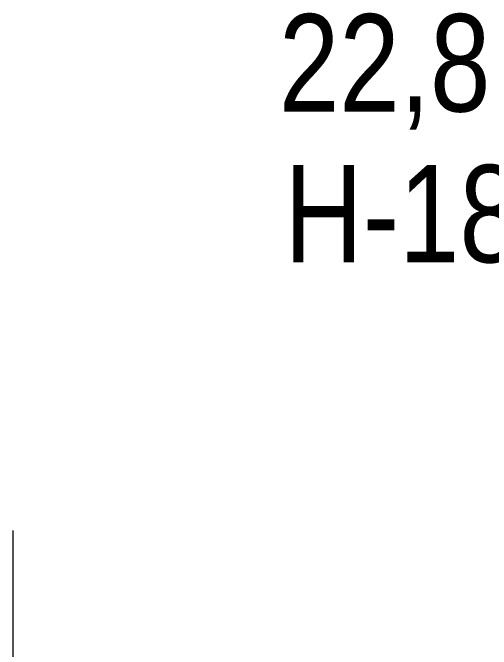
# Model space of a CAD drawing. Header units: millimetres. Extents: x -2809 to 3946, y -2926 to 2611.
# Drawn here: x -2809 to -1333, y -556 to 1406 of the extents above; entities that cross this region are included whole.
import ezdxf

# ---------------------------------------------------------------- set-up
doc = ezdxf.new("R2010")
doc.units = ezdxf.units.MM
doc.layers.add('DIKOM_АРТИКУЛ', color=7, linetype='Continuous')
doc.layers.add('DIKOM_РАЗМЕР_ЗОНА', color=7, linetype='Continuous')
doc.styles.add('style1', font='arial.ttf', dxfattribs={"width": 0.8})
doc.dimstyles.new('1-50', dxfattribs={"dimtxt": 300, "dimasz": 200, "dimexe": 100, "dimexo": 0, "dimgap": 100, "dimtad": 1, "dimtxsty": 'style1', "dimcen": 200, "dimclrd": 7, "dimclre": 7, "dimclrt": 7, "dimadec": 1, "dimazin": 2, "dimtfac": 1, "dimtmove": 0, "dimatfit": 2, "dimfxl": 0, "dimlwd": 25, "dimlwe": 18, "dimarcsym": 0})

# ---------------------------------------------------------------- blocks, each defined once
blk = doc.blocks.new('*D13')
at = {"layer": 'Defpoints', "color": 0, "transparency": 16777216}
for p in [(2978.6, -50.3), (-2808.6, -189.4), (2978.6, -2825.7)]:
    blk.add_point(p, dxfattribs=at)
at = {"layer": 'DIKOM_РАЗМЕР_ЗОНА', "color": 7, "lineweight": 18, "transparency": 16777216}
for p, q in [((2978.6, -50.3), (2978.6, -2925.7)), ((-2808.6, -189.4), (-2808.6, -2925.7))]:
    blk.add_line(p, q, dxfattribs=at)
at = {"layer": 'DIKOM_РАЗМЕР_ЗОНА', "color": 7, "lineweight": 25, "transparency": 16777216}
blk.add_line((-2608.6, -2825.7), (2778.6, -2825.7), dxfattribs=at)
at = {"layer": 'DIKOM_РАЗМЕР_ЗОНА', "color": 7, "transparency": 16777216}
for points in [[(-2608.6, -2792.4), (-2608.6, -2859), (-2808.6, -2825.7)], [(2778.6, -2792.4), (2778.6, -2859), (2978.6, -2825.7)]]:
    blk.add_solid(points, dxfattribs=at)
at = {"layer": 'DIKOM_РАЗМЕР_ЗОНА', "color": 7, "transparency": 16777216, "insert": (-58.4, -2572.5), "char_height": 300, "attachment_point": 5, "style": 'style1'}
blk.add_mtext('5800', dxfattribs=at)

msp = doc.modelspace()

# ---------------------------------------------------------------- texts
at = {"layer": 'DIKOM_АРТИКУЛ', "char_height": 300, "width": 1667.53662, "attachment_point": 1, "style": 'style1'}
for s, insert in [('22,8 м²', (-1987.775, 1401.979)), ('H-1800 мм', (-1971.068, 937.127))]:
    msp.add_mtext(s, dxfattribs=dict(at, insert=insert))

# ---------------------------------------------------------------- dimensions: what is measured, and where the dimension line sits
at = {"layer": 'DIKOM_РАЗМЕР_ЗОНА'}
dim = msp.add_linear_dim(base=(2978.6, -2825.711), p1=(-2808.639, -189.372), p2=(2978.6, -50.254), text='5800', dimstyle='1-50', dxfattribs=at)
dim.commit()
dim.dimension.update_dxf_attribs({"geometry": '*D13', "text_midpoint": (-58.421, -2825.711), "dimtype": 160})

doc.saveas('drawing.dxf')
